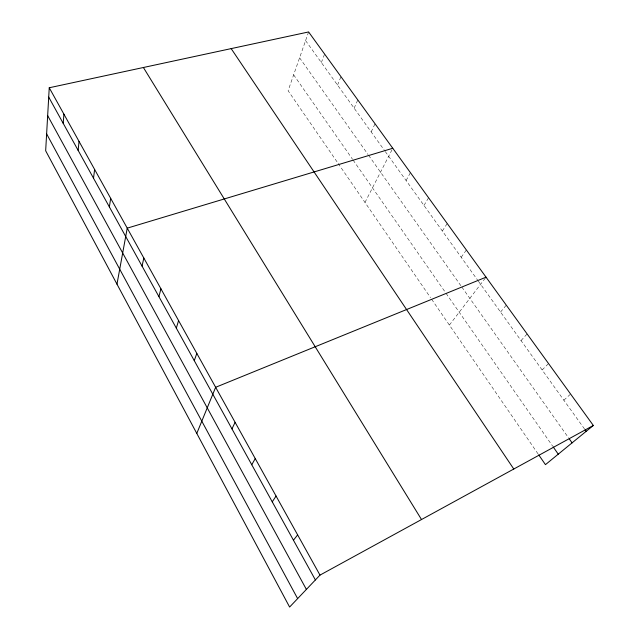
<?xml version="1.0" encoding="UTF-8"?>
<svg xmlns="http://www.w3.org/2000/svg" width="639" height="639" viewBox="0 0 639 639"><rect width="100%" height="100%" fill="white"/><g stroke="black" fill="none" stroke-linecap="round" stroke-linejoin="round"><path stroke-width="0.48" stroke-dasharray="3.19 2.4" d="M308.613 31.95L288.101 90.73L337.6 162.649M321.369 62.566L324.588 54.027M337.544 85.091L340.97 76.672M354.142 108.207L357.784 99.916M371.179 131.922L375.045 123.766M364.981 202.435L392.777 148.272M406.092 180.533L410.438 172.69M423.976 205.438L428.585 197.763M442.348 231.014L447.22 223.514M461.214 257.293L466.366 249.977M449.385 325.075L485.44 277.973M500.545 312.048L506.288 305.162M521.041 340.595L527.111 333.941M542.136 369.965L548.542 363.559M563.846 400.19L570.611 394.063M305.594 40.6L384.718 150.772M385.285 151.563L477.756 280.321M478.323 281.112L584.477 428.921M299.587 57.806L368.04 154.526M368.607 155.325L461.278 286.28M461.853 287.087L568.678 438.034M293.644 74.835L352.568 159.311M353.127 160.109L445.535 292.59M446.11 293.405L552.599 446.078M338.167 163.472L430.534 297.67M431.644 299.292L538.134 454.017"/><path stroke-width="0.96" d="M49.243 87.759L45.665 150.764L289.611 607.05L319.987 575.116L593.335 425.47L308.613 31.95L49.243 87.759L319.987 575.116M63.213 123.359L63.916 114.173M78.142 150.389L79.036 141.379M93.518 178.233L94.612 169.423M109.365 206.924L110.675 198.33M116.977 284.155L127.233 228.147L392.777 148.272M142.058 266.12L143.823 258.004M158.919 296.648L160.924 288.796M176.316 328.142L178.585 320.578M194.272 360.652L196.812 353.391M196.788 433.434L215.639 387.29L486.047 277.182M231.965 428.897L235.104 422.331M251.766 464.753L255.241 458.57M272.246 501.831L276.072 496.064M293.445 540.211L297.638 534.891M593.335 425.47L545.45 464.649L538.701 454.84M585.052 429.72L586.195 431.317M569.245 438.833L572.089 442.859M553.166 446.885L558.254 454.177M231.166 48.612L513.78 469.026M143.392 67.502L421.516 519.539M48.716 97.112L315.394 579.948M47.661 115.635L306.385 589.414M46.623 133.863L297.638 598.615"/></g></svg>
